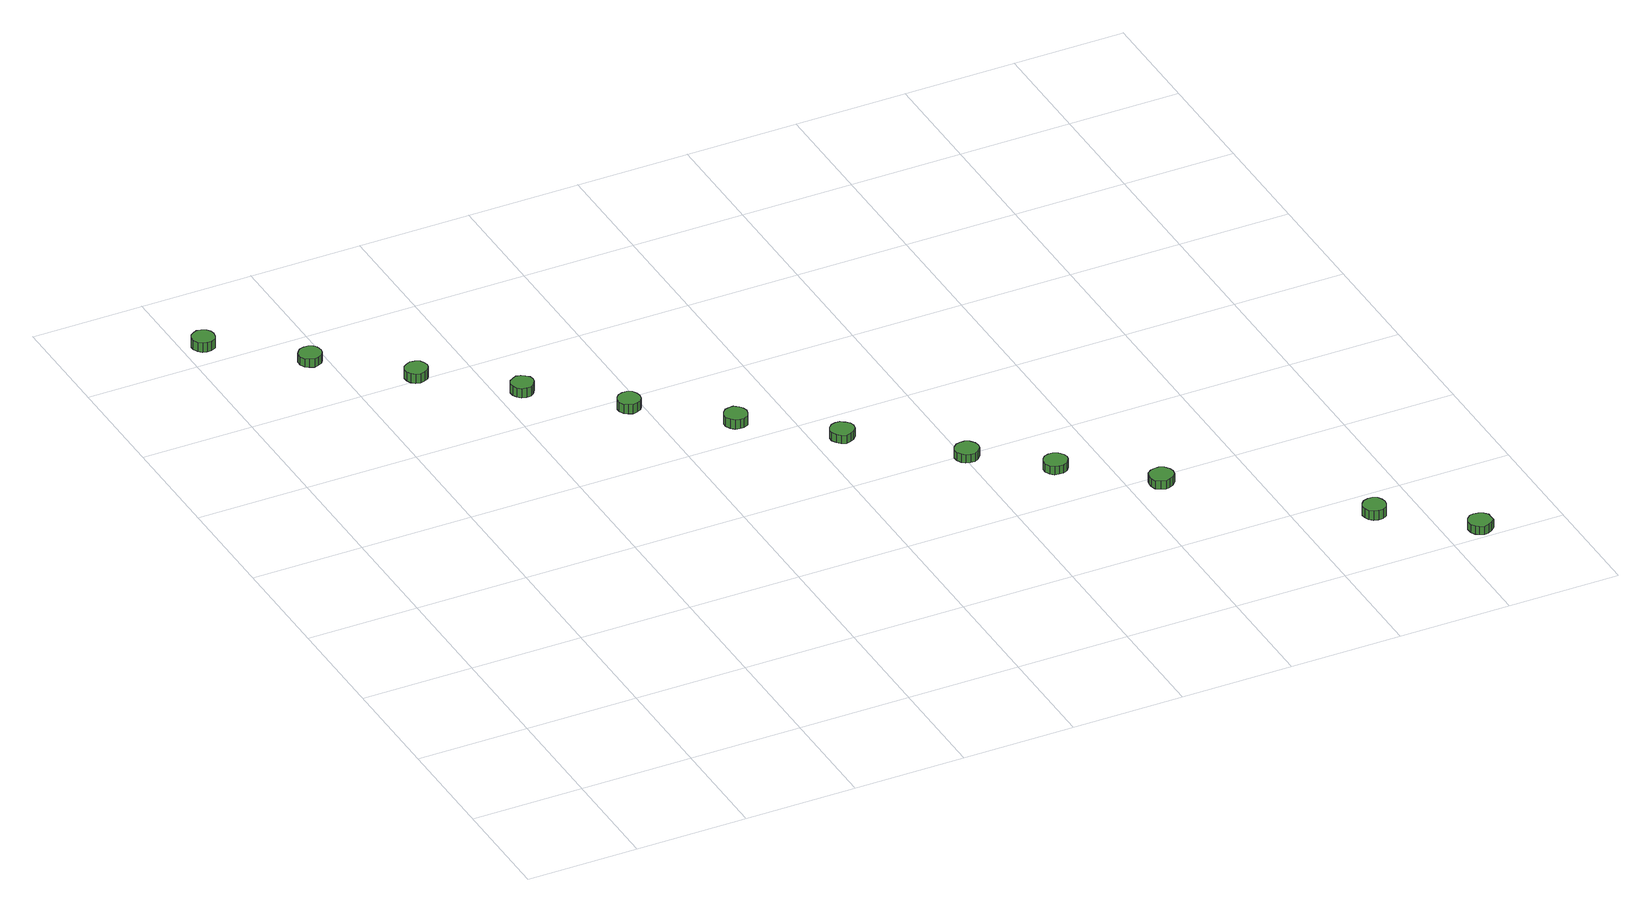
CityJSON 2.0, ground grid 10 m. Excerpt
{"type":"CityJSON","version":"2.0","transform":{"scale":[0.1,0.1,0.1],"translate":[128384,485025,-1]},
"CityObjects":{
"tree1":{"type":"SolitaryVegetationObject","attributes":{"function":"something"},"geometry":[{"type":"MultiSurface","lod":"1","boundaries":[[[0,1,2,3,4,5,6,7,8,9,10,11,12,13,14]],[[15,16,17,18,19,20,21,22,23,24,25,26,27,28,29]],[[0,29,28,1]],[[1,28,27,2]],[[2,27,26,3]],[[3,26,25,4]],[[4,25,24,5]],[[5,24,23,6]],[[6,23,22,7]],[[7,22,21,8]],[[8,21,20,9]],[[9,20,19,10]],[[10,19,18,11]],[[11,18,17,12]],[[12,17,16,13]],[[13,16,15,14]],[[14,15,29,0]]]}]},
"tree2":{"type":"SolitaryVegetationObject","attributes":{"function":"something"},"geometry":[{"type":"MultiSurface","lod":"1","boundaries":[[[30,31,32,33,34,35,36,37,38,39,40,41,42,43,44]],[[45,46,47,48,49,50,51,52,53,54,55,56,57,58,59]],[[30,59,58,31]],[[31,58,57,32]],[[32,57,56,33]],[[33,56,55,34]],[[34,55,54,35]],[[35,54,53,36]],[[36,53,52,37]],[[37,52,51,38]],[[38,51,50,39]],[[39,50,49,40]],[[40,49,48,41]],[[41,48,47,42]],[[42,47,46,43]],[[43,46,45,44]],[[44,45,59,30]]]}]},
"tree3":{"type":"SolitaryVegetationObject","attributes":{"function":"something"},"geometry":[{"type":"MultiSurface","lod":"1","boundaries":[[[60,61,62,63,64,65,66,67,68,69,70,71,72,73,74]],[[75,76,77,78,79,80,81,82,83,84,85,86,87,88,89]],[[60,89,88,61]],[[61,88,87,62]],[[62,87,86,63]],[[63,86,85,64]],[[64,85,84,65]],[[65,84,83,66]],[[66,83,82,67]],[[67,82,81,68]],[[68,81,80,69]],[[69,80,79,70]],[[70,79,78,71]],[[71,78,77,72]],[[72,77,76,73]],[[73,76,75,74]],[[74,75,89,60]]]}]},
"tree4":{"type":"SolitaryVegetationObject","attributes":{"function":"something"},"geometry":[{"type":"MultiSurface","lod":"1","boundaries":[[[90,91,92,93,94,95,96,97,98,99,100,101,102,103,104]],[[105,106,107,108,109,110,111,112,113,114,115,116,117,118,119]],[[90,119,118,91]],[[91,118,117,92]],[[92,117,116,93]],[[93,116,115,94]],[[94,115,114,95]],[[95,114,113,96]],[[96,113,112,97]],[[97,112,111,98]],[[98,111,110,99]],[[99,110,109,100]],[[100,109,108,101]],[[101,108,107,102]],[[102,107,106,103]],[[103,106,105,104]],[[104,105,119,90]]]}]},
"tree5":{"type":"SolitaryVegetationObject","attributes":{"function":"something"},"geometry":[{"type":"MultiSurface","lod":"1","boundaries":[[[120,121,122,123,124,125,126,127,128,129,130,131,132,133,134]],[[135,136,137,138,139,140,141,142,143,144,145,146,147,148,149]],[[120,149,148,121]],[[121,148,147,122]],[[122,147,146,123]],[[123,146,145,124]],[[124,145,144,125]],[[125,144,143,126]],[[126,143,142,127]],[[127,142,141,128]],[[128,141,140,129]],[[129,140,139,130]],[[130,139,138,131]],[[131,138,137,132]],[[132,137,136,133]],[[133,136,135,134]],[[134,135,149,120]]]}]},
"tree6":{"type":"SolitaryVegetationObject","attributes":{"function":"something"},"geometry":[{"type":"MultiSurface","lod":"1","boundaries":[[[150,151,152,153,154,155,156,157,158,159,160,161,162,163,164]],[[165,166,167,168,169,170,171,172,173,174,175,176,177,178,179]],[[150,179,178,151]],[[151,178,177,152]],[[152,177,176,153]],[[153,176,175,154]],[[154,175,174,155]],[[155,174,173,156]],[[156,173,172,157]],[[157,172,171,158]],[[158,171,170,159]],[[159,170,169,160]],[[160,169,168,161]],[[161,168,167,162]],[[162,167,166,163]],[[163,166,165,164]],[[164,165,179,150]]]}]},
"tree7":{"type":"SolitaryVegetationObject","attributes":{"function":"something"},"geometry":[{"type":"MultiSurface","lod":"1","boundaries":[[[180,181,182,183,184,185,186,187,188,189,190,191,192,193,194]],[[195,196,197,198,199,200,201,202,203,204,205,206,207,208,209]],[[180,209,208,181]],[[181,208,207,182]],[[182,207,206,183]],[[183,206,205,184]],[[184,205,204,185]],[[185,204,203,186]],[[186,203,202,187]],[[187,202,201,188]],[[188,201,200,189]],[[189,200,199,190]],[[190,199,198,191]],[[191,198,197,192]],[[192,197,196,193]],[[193,196,195,194]],[[194,195,209,180]]]}]},
"tree8":{"type":"SolitaryVegetationObject","attributes":{"function":"something"},"geometry":[{"type":"MultiSurface","lod":"1","boundaries":[[[210,211,212,213,214,215,216,217,218,219,220,221,222,223,224]],[[225,226,227,228,229,230,231,232,233,234,235,236,237,238,239]],[[210,239,238,211]],[[211,238,237,212]],[[212,237,236,213]],[[213,236,235,214]],[[214,235,234,215]],[[215,234,233,216]],[[216,233,232,217]],[[217,232,231,218]],[[218,231,230,219]],[[219,230,229,220]],[[220,229,228,221]],[[221,228,227,222]],[[222,227,226,223]],[[223,226,225,224]],[[224,225,239,210]]]}]},
"tree9":{"type":"SolitaryVegetationObject","attributes":{"function":"something"},"geometry":[{"type":"MultiSurface","lod":"1","boundaries":[[[240,241,242,243,244,245,246,247,248,249,250,251,252,253,254]],[[255,256,257,258,259,260,261,262,263,264,265,266,267,268,269]],[[240,269,268,241]],[[241,268,267,242]],[[242,267,266,243]],[[243,266,265,244]],[[244,265,264,245]],[[245,264,263,246]],[[246,263,262,247]],[[247,262,261,248]],[[248,261,260,249]],[[249,260,259,250]],[[250,259,258,251]],[[251,258,257,252]],[[252,257,256,253]],[[253,256,255,254]],[[254,255,269,240]]]}]},
"tree10":{"type":"SolitaryVegetationObject","attributes":{"function":"something"},"geometry":[{"type":"MultiSurface","lod":"1","boundaries":[[[270,271,272,273,274,275,276,277,278,279,280,281,282,283,284]],[[285,286,287,288,289,290,291,292,293,294,295,296,297,298,299]],[[270,299,298,271]],[[271,298,297,272]],[[272,297,296,273]],[[273,296,295,274]],[[274,295,294,275]],[[275,294,293,276]],[[276,293,292,277]],[[277,292,291,278]],[[278,291,290,279]],[[279,290,289,280]],[[280,289,288,281]],[[281,288,287,282]],[[282,287,286,283]],[[283,286,285,284]],[[284,285,299,270]]]}]},
"tree11":{"type":"SolitaryVegetationObject","attributes":{"function":"something"},"geometry":[{"type":"MultiSurface","lod":"1","boundaries":[[[300,301,302,303,304,305,306,307,308,309,310,311,312,313,314]],[[315,316,317,318,319,320,321,322,323,324,325,326,327,328,329]],[[300,329,328,301]],[[301,328,327,302]],[[302,327,326,303]],[[303,326,325,304]],[[304,325,324,305]],[[305,324,323,306]],[[306,323,322,307]],[[307,322,321,308]],[[308,321,320,309]],[[309,320,319,310]],[[310,319,318,311]],[[311,318,317,312]],[[312,317,316,313]],[[313,316,315,314]],[[314,315,329,300]]]}]},
"tree12":{"type":"SolitaryVegetationObject","attributes":{"function":"something"},"geometry":[{"type":"MultiSurface","lod":"1","boundaries":[[[330,331,332,333,334,335,336,337,338,339,340,341,342,343,344]],[[345,346,347,348,349,350,351,352,353,354,355,356,357,358,359]],[[330,359,358,331]],[[331,358,357,332]],[[332,357,356,333]],[[333,356,355,334]],[[334,355,354,335]],[[335,354,353,336]],[[336,353,352,337]],[[337,352,351,338]],[[338,351,350,339]],[[339,350,349,340]],[[340,349,348,341]],[[341,348,347,342]],[[342,347,346,343]],[[343,346,345,344]],[[344,345,359,330]]]}]}
},
"vertices":[
[29,726,19],[28,730,19],[26,733,19],[22,735,19],[18,736,19],[14,734,19],[11,732,19],[9,728,19],[9,724,19],[11,720,19],[14,717,19],[18,716,19],[22,716,19],[26,718,19],[28,722,19],[28,722,10],[26,718,10],[22,716,10],[18,716,10],[14,717,10],[11,720,10],[9,724,10],[9,728,10],[11,732,10],[14,734,10],[18,736,10],[22,735,10],[26,733,10],[28,730,10],[29,726,10],
[97,666,18],[96,671,18],[94,674,18],[90,676,18],[86,676,18],[82,675,18],[79,672,18],[77,669,18],[77,664,18],[79,660,18],[82,658,18],[86,656,18],[90,657,18],[94,659,18],[96,662,18],[96,662,10],[94,659,10],[90,657,10],[86,656,10],[82,658,10],[79,660,10],[77,664,10],[77,669,10],[79,672,10],[82,675,10],[86,676,10],[90,676,10],[94,674,10],[96,671,10],[97,666,10],
[164,606,19],[163,610,19],[161,613,19],[157,615,19],[153,616,19],[149,614,19],[146,612,19],[144,608,19],[144,604,19],[146,600,19],[149,597,19],[153,596,19],[157,597,19],[161,599,19],[163,602,19],[163,602,10],[161,599,10],[157,597,10],[153,596,10],[149,597,10],[146,600,10],[144,604,10],[144,608,10],[146,612,10],[149,614,10],[153,616,10],[157,615,10],[161,613,10],[163,610,10],[164,606,10],
[232,548,19],[231,552,19],[228,555,19],[225,557,19],[221,558,19],[217,556,19],[214,554,19],[212,550,19],[212,546,19],[214,542,19],[217,539,19],[221,538,19],[225,538,19],[228,540,19],[231,544,19],[231,544,10],[228,540,10],[225,538,10],[221,538,10],[217,539,10],[214,542,10],[212,546,10],[212,550,10],[214,554,10],[217,556,10],[221,558,10],[225,557,10],[228,555,10],[231,552,10],[232,548,10],
[299,487,19],[298,491,19],[296,495,19],[292,497,19],[288,497,19],[284,496,19],[281,493,19],[279,489,19],[279,485,19],[281,481,19],[284,479,19],[288,477,19],[292,478,19],[296,480,19],[298,483,19],[298,483,10],[296,480,10],[292,478,10],[288,477,10],[284,479,10],[281,481,10],[279,485,10],[279,489,10],[281,493,10],[284,496,10],[288,497,10],[292,497,10],[296,495,10],[298,491,10],[299,487,10],
[367,428,19],[366,432,19],[364,435,19],[360,438,19],[356,438,19],[352,437,19],[349,434,19],[347,430,19],[347,426,19],[349,422,19],[352,419,19],[356,418,19],[360,418,19],[364,420,19],[366,424,19],[366,424,10],[364,420,10],[360,418,10],[356,418,10],[352,419,10],[349,422,10],[347,426,10],[347,430,10],[349,434,10],[352,437,10],[356,438,10],[360,438,10],[364,435,10],[366,432,10],[367,428,10],
[436,370,18],[435,374,18],[432,377,18],[428,380,18],[424,380,18],[420,379,18],[417,376,18],[415,372,18],[415,368,18],[417,364,18],[420,361,18],[424,359,18],[428,360,18],[432,362,18],[435,365,18],[435,365,10],[432,362,10],[428,360,10],[424,359,10],[420,361,10],[417,364,10],[415,368,10],[415,372,10],[417,376,10],[420,379,10],[424,380,10],[428,380,10],[432,377,10],[435,374,10],[436,370,10],
[514,298,18],[513,302,18],[510,306,18],[506,308,18],[502,308,18],[498,307,18],[495,304,18],[493,300,18],[493,296,18],[495,292,18],[498,289,18],[502,288,18],[506,288,18],[510,290,18],[513,294,18],[513,294,10],[510,290,10],[506,288,10],[502,288,10],[498,289,10],[495,292,10],[493,296,10],[493,300,10],[495,304,10],[498,307,10],[502,308,10],[506,308,10],[510,306,10],[513,302,10],[514,298,10],
[571,250,18],[570,254,18],[567,258,18],[563,260,18],[559,260,18],[555,259,18],[552,256,18],[550,252,18],[550,248,18],[552,244,18],[555,241,18],[559,240,18],[563,240,18],[567,242,18],[570,246,18],[570,246,10],[567,242,10],[563,240,10],[559,240,10],[555,241,10],[552,244,10],[550,248,10],[550,252,10],[552,256,10],[555,259,10],[559,260,10],[563,260,10],[567,258,10],[570,254,10],[571,250,10],
[639,192,18],[638,196,18],[635,200,18],[631,202,18],[627,202,18],[623,201,18],[619,198,18],[618,194,18],[618,190,18],[619,185,18],[623,183,18],[627,181,18],[631,182,18],[635,184,18],[638,187,18],[638,187,10],[635,184,10],[631,182,10],[627,181,10],[623,183,10],[619,185,10],[618,190,10],[618,194,10],[619,198,10],[623,201,10],[627,202,10],[631,202,10],[635,200,10],[638,196,10],[639,192,10],
[773,72,19],[772,76,19],[770,80,19],[766,82,19],[762,82,19],[758,81,19],[755,78,19],[753,74,19],[753,70,19],[755,66,19],[758,63,19],[762,62,19],[766,62,19],[770,64,19],[772,68,19],[772,68,10],[770,64,10],[766,62,10],[762,62,10],[758,63,10],[755,66,10],[753,70,10],[753,74,10],[755,78,10],[758,81,10],[762,82,10],[766,82,10],[770,80,10],[772,76,10],[773,72,10],
[840,13,19],[840,17,19],[837,20,19],[833,22,19],[829,23,19],[825,22,19],[822,19,19],[820,15,19],[820,10,19],[822,6,19],[825,4,19],[829,2,19],[833,3,19],[837,5,19],[840,8,19],[840,8,11],[837,5,11],[833,3,11],[829,2,11],[825,4,11],[822,6,11],[820,10,11],[820,15,11],[822,19,11],[825,22,11],[829,23,11],[833,22,11],[837,20,11],[840,17,11],[840,13,11]
]}
